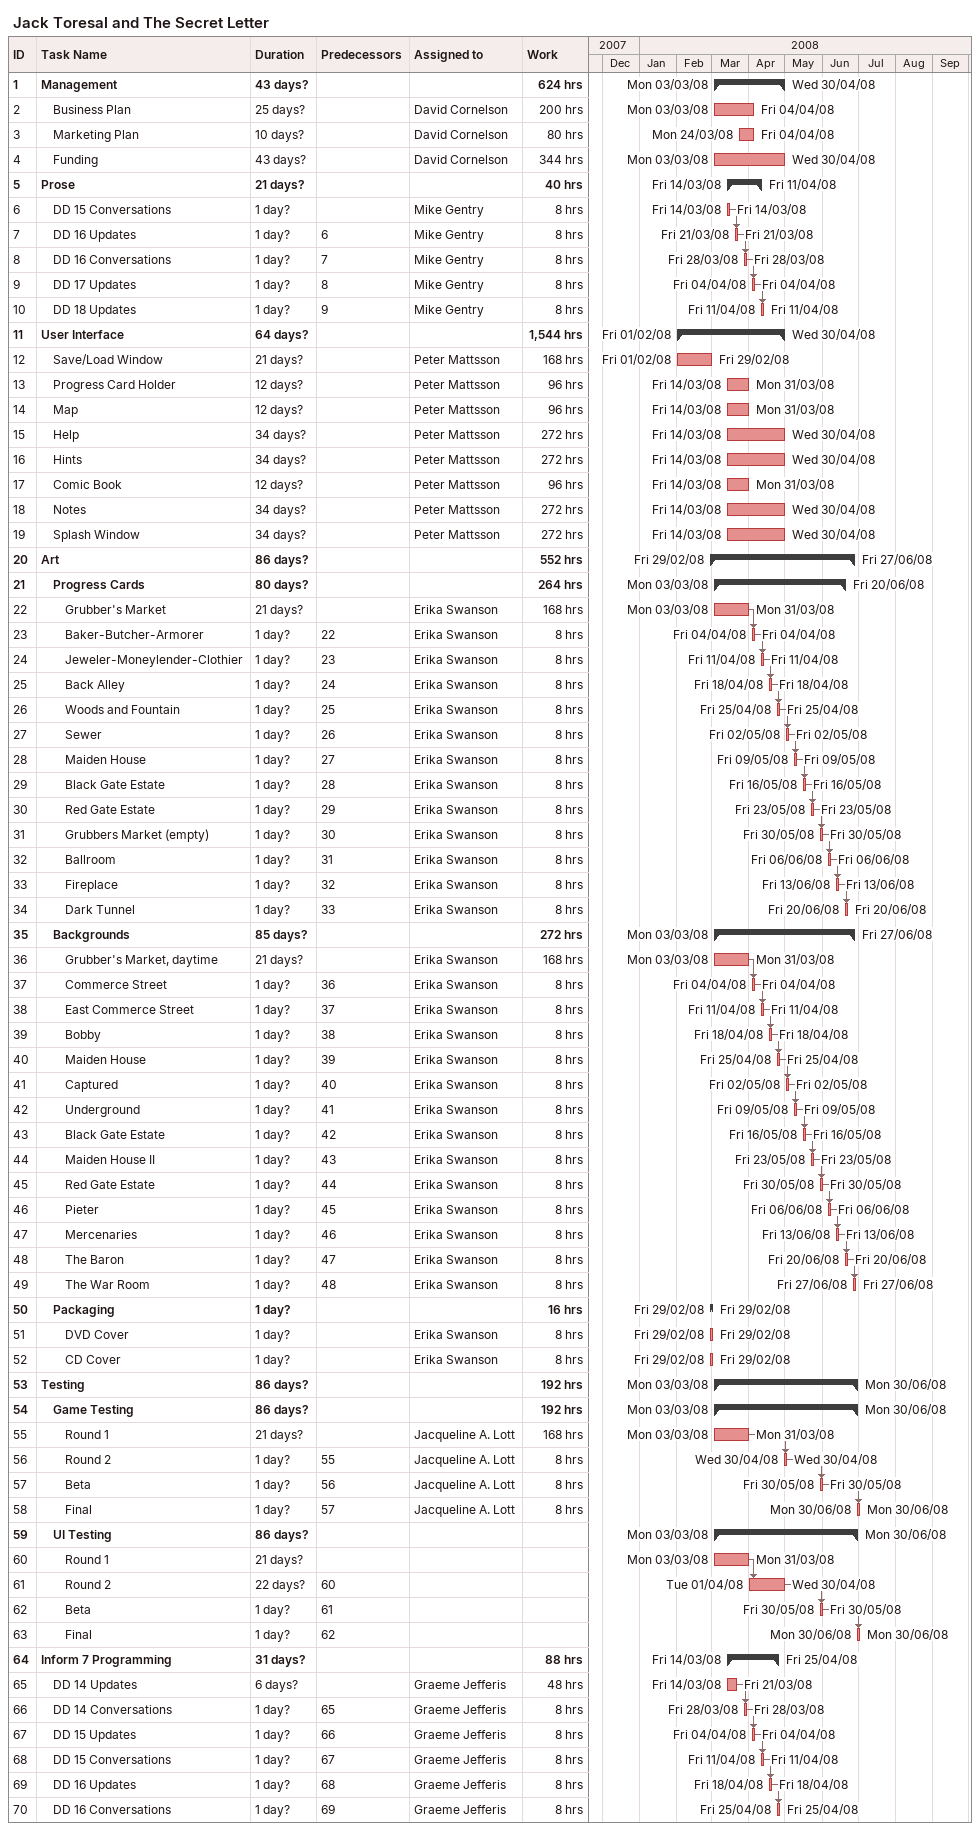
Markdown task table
Jack Toresal and The Secret Letter

| ID | Level | Task | Duration | Start | Finish | Predecessors | Resources | Work (h) |
|---|---|---|---|---|---|---|---|---|
| 1 | 1 | **Management** | 43d? | 2008-03-03 | 2008-04-30 |  |  | 624 |
| 2 | 2 | Business Plan | 25d? | 2008-03-03 | 2008-04-04 |  | David Cornelson | 200 |
| 3 | 2 | Marketing Plan | 10d? | 2008-03-24 | 2008-04-04 |  | David Cornelson | 80 |
| 4 | 2 | Funding | 43d? | 2008-03-03 | 2008-04-30 |  | David Cornelson | 344 |
| 5 | 1 | **Prose** | 21d? | 2008-03-14 | 2008-04-11 |  |  | 40 |
| 6 | 2 | DD 15 Conversations | 1d? | 2008-03-14 | 2008-03-14 |  | Mike Gentry | 8 |
| 7 | 2 | DD 16 Updates | 1d? | 2008-03-21 | 2008-03-21 | 6 | Mike Gentry | 8 |
| 8 | 2 | DD 16 Conversations | 1d? | 2008-03-28 | 2008-03-28 | 7 | Mike Gentry | 8 |
| 9 | 2 | DD 17 Updates | 1d? | 2008-04-04 | 2008-04-04 | 8 | Mike Gentry | 8 |
| 10 | 2 | DD 18 Updates | 1d? | 2008-04-11 | 2008-04-11 | 9 | Mike Gentry | 8 |
| 11 | 1 | **User Interface** | 64d? | 2008-02-01 | 2008-04-30 |  |  | 1544 |
| 12 | 2 | Save/Load Window | 21d? | 2008-02-01 | 2008-02-29 |  | Peter Mattsson | 168 |
| 13 | 2 | Progress Card Holder | 12d? | 2008-03-14 | 2008-03-31 |  | Peter Mattsson | 96 |
| 14 | 2 | Map | 12d? | 2008-03-14 | 2008-03-31 |  | Peter Mattsson | 96 |
| 15 | 2 | Help | 34d? | 2008-03-14 | 2008-04-30 |  | Peter Mattsson | 272 |
| 16 | 2 | Hints | 34d? | 2008-03-14 | 2008-04-30 |  | Peter Mattsson | 272 |
| 17 | 2 | Comic Book | 12d? | 2008-03-14 | 2008-03-31 |  | Peter Mattsson | 96 |
| 18 | 2 | Notes | 34d? | 2008-03-14 | 2008-04-30 |  | Peter Mattsson | 272 |
| 19 | 2 | Splash Window | 34d? | 2008-03-14 | 2008-04-30 |  | Peter Mattsson | 272 |
| 20 | 1 | **Art** | 86d? | 2008-02-29 | 2008-06-27 |  |  | 552 |
| 21 | 2 | **Progress Cards** | 80d? | 2008-03-03 | 2008-06-20 |  |  | 264 |
| 22 | 3 | Grubber's Market | 21d? | 2008-03-03 | 2008-03-31 |  | Erika Swanson | 168 |
| 23 | 3 | Baker-Butcher-Armorer | 1d? | 2008-04-04 | 2008-04-04 | 22 | Erika Swanson | 8 |
| 24 | 3 | Jeweler-Moneylender-Clothier | 1d? | 2008-04-11 | 2008-04-11 | 23 | Erika Swanson | 8 |
| 25 | 3 | Back Alley | 1d? | 2008-04-18 | 2008-04-18 | 24 | Erika Swanson | 8 |
| 26 | 3 | Woods and Fountain | 1d? | 2008-04-25 | 2008-04-25 | 25 | Erika Swanson | 8 |
| 27 | 3 | Sewer | 1d? | 2008-05-02 | 2008-05-02 | 26 | Erika Swanson | 8 |
| 28 | 3 | Maiden House | 1d? | 2008-05-09 | 2008-05-09 | 27 | Erika Swanson | 8 |
| 29 | 3 | Black Gate Estate | 1d? | 2008-05-16 | 2008-05-16 | 28 | Erika Swanson | 8 |
| 30 | 3 | Red Gate Estate | 1d? | 2008-05-23 | 2008-05-23 | 29 | Erika Swanson | 8 |
| 31 | 3 | Grubbers Market (empty) | 1d? | 2008-05-30 | 2008-05-30 | 30 | Erika Swanson | 8 |
| 32 | 3 | Ballroom | 1d? | 2008-06-06 | 2008-06-06 | 31 | Erika Swanson | 8 |
| 33 | 3 | Fireplace | 1d? | 2008-06-13 | 2008-06-13 | 32 | Erika Swanson | 8 |
| 34 | 3 | Dark Tunnel | 1d? | 2008-06-20 | 2008-06-20 | 33 | Erika Swanson | 8 |
| 35 | 2 | **Backgrounds** | 85d? | 2008-03-03 | 2008-06-27 |  |  | 272 |
| 36 | 3 | Grubber's Market, daytime | 21d? | 2008-03-03 | 2008-03-31 |  | Erika Swanson | 168 |
| 37 | 3 | Commerce Street | 1d? | 2008-04-04 | 2008-04-04 | 36 | Erika Swanson | 8 |
| 38 | 3 | East Commerce Street | 1d? | 2008-04-11 | 2008-04-11 | 37 | Erika Swanson | 8 |
| 39 | 3 | Bobby | 1d? | 2008-04-18 | 2008-04-18 | 38 | Erika Swanson | 8 |
| 40 | 3 | Maiden House | 1d? | 2008-04-25 | 2008-04-25 | 39 | Erika Swanson | 8 |
| 41 | 3 | Captured | 1d? | 2008-05-02 | 2008-05-02 | 40 | Erika Swanson | 8 |
| 42 | 3 | Underground | 1d? | 2008-05-09 | 2008-05-09 | 41 | Erika Swanson | 8 |
| 43 | 3 | Black Gate Estate | 1d? | 2008-05-16 | 2008-05-16 | 42 | Erika Swanson | 8 |
| 44 | 3 | Maiden House II | 1d? | 2008-05-23 | 2008-05-23 | 43 | Erika Swanson | 8 |
| 45 | 3 | Red Gate Estate | 1d? | 2008-05-30 | 2008-05-30 | 44 | Erika Swanson | 8 |
| 46 | 3 | Pieter | 1d? | 2008-06-06 | 2008-06-06 | 45 | Erika Swanson | 8 |
| 47 | 3 | Mercenaries | 1d? | 2008-06-13 | 2008-06-13 | 46 | Erika Swanson | 8 |
| 48 | 3 | The Baron | 1d? | 2008-06-20 | 2008-06-20 | 47 | Erika Swanson | 8 |
| 49 | 3 | The War Room | 1d? | 2008-06-27 | 2008-06-27 | 48 | Erika Swanson | 8 |
| 50 | 2 | **Packaging** | 1d? | 2008-02-29 | 2008-02-29 |  |  | 16 |
| 51 | 3 | DVD Cover | 1d? | 2008-02-29 | 2008-02-29 |  | Erika Swanson | 8 |
| 52 | 3 | CD Cover | 1d? | 2008-02-29 | 2008-02-29 |  | Erika Swanson | 8 |
| 53 | 1 | **Testing** | 86d? | 2008-03-03 | 2008-06-30 |  |  | 192 |
| 54 | 2 | **Game Testing** | 86d? | 2008-03-03 | 2008-06-30 |  |  | 192 |
| 55 | 3 | Round 1 | 21d? | 2008-03-03 | 2008-03-31 |  | Jacqueline A. Lott | 168 |
| 56 | 3 | Round 2 | 1d? | 2008-04-30 | 2008-04-30 | 55 | Jacqueline A. Lott | 8 |
| 57 | 3 | Beta | 1d? | 2008-05-30 | 2008-05-30 | 56 | Jacqueline A. Lott | 8 |
| 58 | 3 | Final | 1d? | 2008-06-30 | 2008-06-30 | 57 | Jacqueline A. Lott | 8 |
| 59 | 2 | **UI Testing** | 86d? | 2008-03-03 | 2008-06-30 |  |  |  |
| 60 | 3 | Round 1 | 21d? | 2008-03-03 | 2008-03-31 |  |  |  |
| 61 | 3 | Round 2 | 22d? | 2008-04-01 | 2008-04-30 | 60 |  |  |
| 62 | 3 | Beta | 1d? | 2008-05-30 | 2008-05-30 | 61 |  |  |
| 63 | 3 | Final | 1d? | 2008-06-30 | 2008-06-30 | 62 |  |  |
| 64 | 1 | **Inform 7 Programming** | 31d? | 2008-03-14 | 2008-04-25 |  |  | 88 |
| 65 | 2 | DD 14 Updates | 6d? | 2008-03-14 | 2008-03-21 |  | Graeme Jefferis | 48 |
| 66 | 2 | DD 14 Conversations | 1d? | 2008-03-28 | 2008-03-28 | 65 | Graeme Jefferis | 8 |
| 67 | 2 | DD 15 Updates | 1d? | 2008-04-04 | 2008-04-04 | 66 | Graeme Jefferis | 8 |
| 68 | 2 | DD 15 Conversations | 1d? | 2008-04-11 | 2008-04-11 | 67 | Graeme Jefferis | 8 |
| 69 | 2 | DD 16 Updates | 1d? | 2008-04-18 | 2008-04-18 | 68 | Graeme Jefferis | 8 |
| 70 | 2 | DD 16 Conversations | 1d? | 2008-04-25 | 2008-04-25 | 69 | Graeme Jefferis | 8 |
